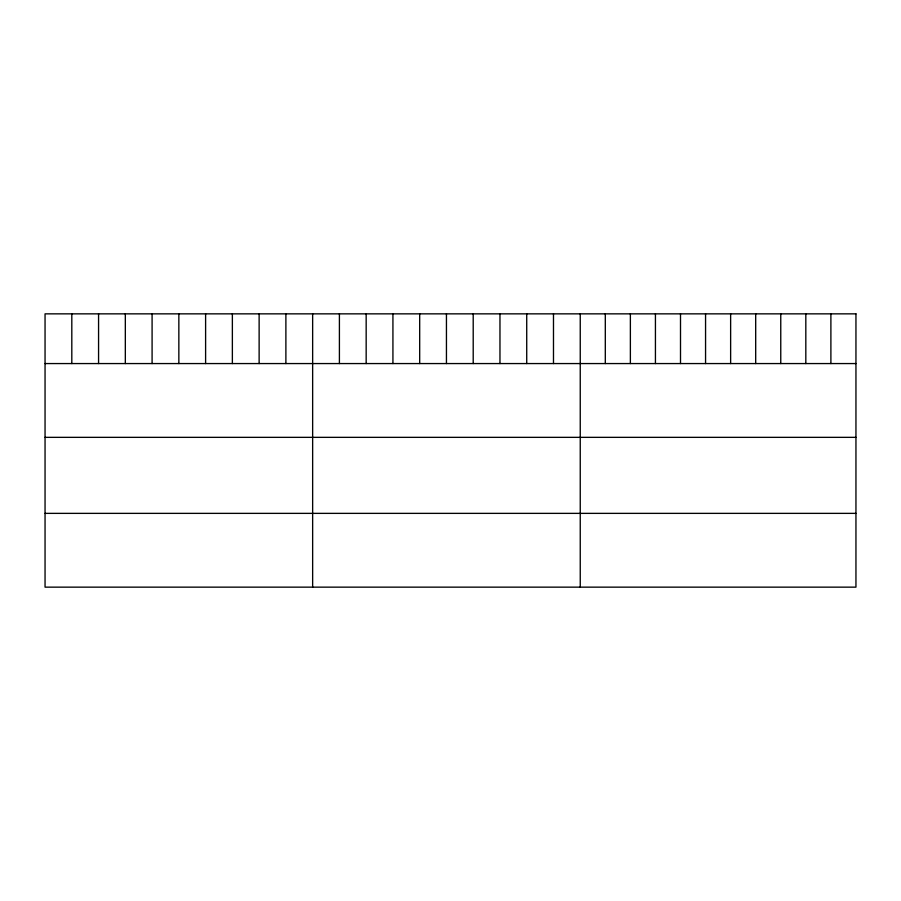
<?xml version="1.0" encoding="UTF-8"?>
<svg xmlns="http://www.w3.org/2000/svg" width="901" height="901" viewBox="0 0 901 901"><rect width="100%" height="100%" fill="white"/><g stroke="black" fill="none" stroke-linecap="round" stroke-linejoin="round"><path stroke-width="1.35" d="M45.05 363.565L855.95 363.565M45.05 437.345L855.95 437.345M45.05 513.367L855.95 513.367M830.891 313.852L830.891 363.565M805.821 313.852L805.821 363.565M780.762 313.852L780.762 363.565M755.691 313.852L755.691 363.565M730.632 313.852L730.632 363.565M705.562 313.852L705.562 363.565M680.503 313.852L680.503 363.565M655.432 313.852L655.432 363.565M630.373 313.852L630.373 363.565M605.303 313.852L605.303 363.565M580.244 313.852L580.244 587.148M553.484 313.852L553.484 363.565M526.725 313.852L526.725 363.565M499.965 313.852L499.965 363.565M473.205 313.852L473.205 363.565M446.445 313.852L446.445 363.565M419.686 313.852L419.686 363.565M392.926 313.852L392.926 363.565M366.166 313.852L366.166 363.565M339.407 313.852L339.407 363.565M312.647 313.852L312.647 587.148M285.887 313.852L285.887 363.565M259.128 313.852L259.128 363.565M232.368 313.852L232.368 363.565M205.608 313.852L205.608 363.565M178.849 313.852L178.849 363.565M152.089 313.852L152.089 363.565M125.329 313.852L125.329 363.565M98.569 313.852L98.569 363.565M71.81 313.852L71.81 363.565M855.95 313.852L45.05 313.852L45.05 587.148L855.95 587.148L855.95 313.852"/></g></svg>
